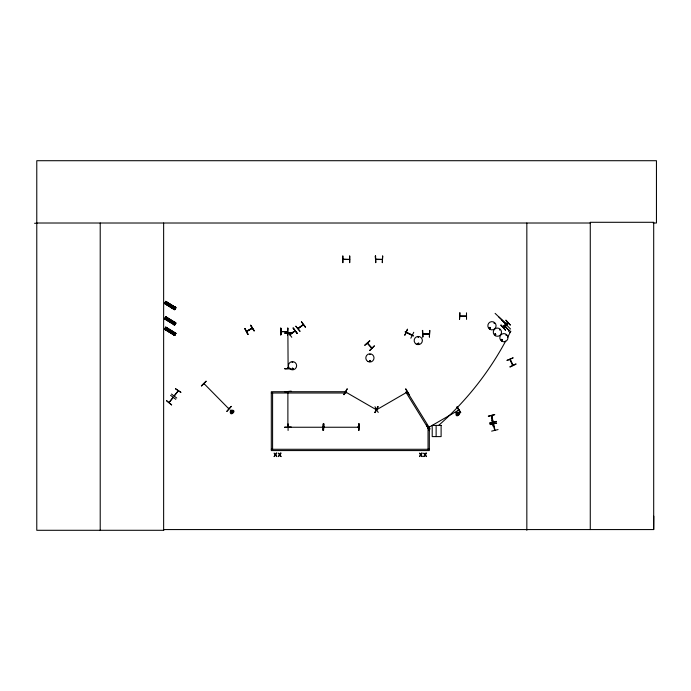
<?xml version="1.0" encoding="UTF-8"?>
<svg xmlns="http://www.w3.org/2000/svg" width="691" height="691" viewBox="0 0 691 691"><rect width="100%" height="100%" fill="white"/><g stroke="black" fill="none" stroke-linecap="round" stroke-linejoin="round"><path stroke-width="1.04" d="M653.22 223.012L656.45 223.012L656.45 160.709L36.778 160.709L36.778 530.291L163.732 530.291L163.646 529.565L653.695 529.565L653.79 516.203M510.485 359.925L510.191 359.303L510.2 360.046M375.861 409.132L376.319 409.34M289.797 334.409L290.255 334.15M295.048 330.739C281.712 340.136 297.26 330.393 294.47 330.868M295.074 330.816L289.728 334.548M298.667 328.285L297.951 328.484L303.306 324.848M303.314 324.779L298.141 328.622M228.859 408.83L204.052 383.652M287.81 367.837L288.112 368.424L287.888 333.071M287.819 391.823L287.888 392.419M288.112 426.969L288.76 427.271M292.172 362.196L292.837 362.473L292.241 362.127M293.096 368.959C292.146 366.489 291.516 370.946 293.157 368.804M369.547 354.492L370.255 354.397L369.59 354.578M369.46 361.004C370.644 359.519 370.117 362.611 369.53 360.901M370.48 361.16C369.538 358.689 368.908 363.146 370.549 361.004M417.632 343.626C420.283 341.708 417.969 345.5 417.848 344.04M418.651 343.721C417.813 342.01 417.865 345.241 418.651 343.522M489.168 327.767C490.221 330.255 490.714 325.789 489.185 327.931M490.23 327.931C488.9 329.141 489.807 326.757 490.126 327.733M494.782 334.237C495.577 335.852 495.767 333.105 494.877 334.15M495.81 334.349C493.987 336.422 495.231 331.948 495.732 334.643M499.463 329.745L500.172 329.65L499.507 329.832M367.353 343.401L371.68 348.195M376.664 409.34L377.329 409.297L376.578 409.469M407.319 391.987L376.837 409.633M458.081 410.186L458.66 409.849M458.142 410.419L458.772 410.048L428.213 427.694L428.575 427.142M231.701 412.959L231.874 411.991L233.005 411.404L232.807 412.562L231.701 412.959L230.803 412.207L231.01 411.05L232.107 410.644L233.005 411.404M233.066 412.009L232.09 411.836L232.107 410.644M457.399 414.963L458.764 414.013L457.813 412.657L456.449 413.607L457.399 414.963L457.572 413.995M457.813 412.657L457.641 413.624L458.358 412.916M252.206 327.992L246.48 331.239L247.145 331.239M252.31 328.251L246.627 331.499L252.232 328.32M174.028 395.917L178.157 390.951M288.147 368.294L288.147 367.828M288.156 392.272L288.182 391.814M491.508 415.706L491.897 416.232M493.184 421.959L493.08 421.51M493.599 423.963L494.981 430.139M203.845 383.868L204.372 384.343L204.061 383.712M175.056 324.053L174.624 323.829M174.996 334.064L174.745 333.969M506.088 325.141L505.32 325.193L505.795 324.727M494.074 323.146L494.644 323.587L494.212 323.017M501.165 339.549C501.986 342.33 502.616 337.579 501.139 340.024M502.107 340.093C501.821 338.21 500.733 341.155 502.098 339.972M506.011 335.083L506.503 335.576L506.235 334.945M512.506 364.831L512.998 365.254M512.981 365.168L510.243 359.406M173.251 397.472L169.122 402.412M232.306 412.907L231.934 411.62M411.465 335.126L412.302 335.118M404.779 335.135L407.526 329.123L404.866 335.178M406.956 332.665L406.438 332.112M413.754 332.285L410.834 338.21M357.955 427.021L358.603 427.271M343.047 259.203L343.85 259.505M348.912 259.505L349.516 259.134M382.218 259.453L375.723 259.168L376.301 259.505M422.892 334.055L429.396 333.917L422.927 333.546M343.772 394.578L347.072 388.852M344.014 394.716L347.279 388.973M346.39 392.073L345.673 392.03L346.364 392.125M375.04 412.622L377.986 406.697L375.006 412.605M374.798 412.484L378.02 406.723M165.564 304.023L166.721 302.148M166.255 304.446L167.403 302.572M167.282 305.085L168.44 303.202M168.198 305.647L169.355 303.772M169.226 306.277L170.383 304.403M165.564 319.337L166.721 317.463M166.255 319.76L167.403 317.886M173.657 308.998L174.806 307.124M173.752 309.49L175.289 306.994M167.282 320.399L168.44 318.525M173.83 309.542L175.367 307.037M168.198 320.961L169.355 319.087M169.226 321.6L170.383 319.726M165.564 329.702L166.721 327.828M166.255 330.125L167.403 328.251M167.282 330.764L168.44 328.89M168.198 331.326L169.355 329.452M173.657 324.321L174.806 322.438M169.226 331.965L170.383 330.091M173.752 324.813L175.289 322.308M173.657 334.686L174.806 332.803M173.752 335.178L175.289 332.673M173.83 335.221L175.367 332.725M164.847 328.553L175.013 334.807L174.607 335.472L164.441 329.218L165.771 327.042L175.929 333.295L174.685 335.316L164.518 329.089L174.754 335.221M512.472 364.693L512.774 365.366L509.941 359.398L512.765 365.289M166.548 400.65L171.627 404.883M171.489 394.043L176.749 398.033M175.445 388.757L180.956 392.419L175.497 388.679M169.14 402.507L173.052 397.273M174.262 396.098L178.243 390.847M171.61 404.9L166.514 400.694M175.79 399.32L170.556 395.295M292.803 369.08C291.257 369.625 293.2 367.336 292.742 369.193M493.167 422.037L491.733 415.654M493.27 424.032L494.626 430.217M323.924 426.978L322.809 427.254L323.924 426.943M422.857 333.615L423.583 334.047M231.148 412.7L231.787 411.948M232.029 411.663L232.66 410.903M456.855 414.712L457.485 413.952M298.037 328.372L303.237 324.528M201.349 385.837L206.013 381.164M201.547 386.027L206.186 381.328M495.11 313.369L506.693 324.425L498.833 316.988M502.841 326.964L507.514 322.291M503.039 327.154L507.755 322.542M503.618 327.741L508.326 323.103M503.86 327.975L508.55 323.328M508.628 331.326L509.794 330.151M509.664 332.362L510.83 331.196M407.232 392.117L406.749 392.324M364.9 345.336L369.875 340.991M364.736 345.155L369.65 340.741M251.671 328.26L252.111 328.009M293.062 328.018L297.052 333.287M291.792 337.268L287.724 332.069M303.081 324.554L302.874 325.115M299.998 331.214L295.765 326.135L299.92 331.274M305.284 327.258L301.397 321.92M374.971 406.723L378.227 412.467M405.591 389.042L409.012 394.691M406.567 392.16L407.111 391.78M426.425 424.784L428.04 428.213M457.045 407.103L460.698 412.613L457.062 407.094M428.61 427.193L428.031 427.53M429.448 430.666L426.382 424.81M254.193 330.782L250.617 325.228L254.219 330.773M382.304 259.203L381.57 259.505M428.791 333.546L428.627 333.995M513.007 357.878L506.909 360.443L513.024 357.921M509.941 366.774L515.875 363.881M510.062 367.033L516.022 364.183M428.239 427.746L428.722 427.392L428.29 427.694M292.224 368.286L292.673 368.234M230.803 412.207L231.727 411.871M456.501 414.211L457.433 413.874M457.779 413.745L458.712 413.408M371.862 347.988L367.647 343.177M488.33 416.077L494.765 414.6L488.399 416.388M489.859 422.892L496.311 421.493M489.919 423.177L496.293 421.398L489.928 423.212M490.161 424.576L496.587 423.056M498.056 429.586L491.638 431.124M343.185 259.168L349.516 259.505M281.03 331.326L281.686 331.594M292.621 369.184L292.181 369.003M228.54 408.2L228.946 408.545M424.248 334.064L428.04 334.029M288.112 333.071L287.888 333.805M290.358 368.778L284.701 368.787L290.237 368.415M284.701 368.545L289.417 368.51M288.087 423.833L288.087 430.433M291.3 427.107L284.701 427.064M284.701 427.401L291.3 427.358M358.024 427.021L358.603 426.995M357.955 427.254L358.62 427.245L288.112 427.245M34.55 223.271L36.778 223.262M36.778 223.012L590.269 223.012M342.684 256.015L342.71 262.623M349.655 256.015L349.655 262.623M375.334 256.015L375.705 262.623L375.368 256.015M343.073 259.47L349.655 259.436M375.774 259.436L382.313 259.436M349.655 259.505L343.142 259.453M375.809 259.505L382.313 259.505M466.494 312.807L466.537 319.406M459.956 315.994L466.494 315.994M466.494 316.297L459.886 316.219M280.892 334.781L280.892 328.173M422.417 330.428L422.788 337.027L422.451 330.428M280.978 331.611L287.499 331.594L281.03 331.628M271.304 393.006L346.087 393.006L346.087 391.719L271.304 391.719L271.304 450.567L429.336 450.567L429.336 427.271L428.049 427.271L428.049 449.28M271.304 449.28L429.336 449.28M418.357 336.759L418.09 337.424L418.435 336.828M456.449 413.607L457.425 413.779L456.708 413.054M457.788 413.84L458.764 414.013M230.751 411.603L231.718 411.776M428.748 333.865L429.387 333.615M287.491 331.36L286.756 331.663M375.714 409.34L376.232 409.694L345.776 392.091M165.736 301.406L175.842 307.763M165.667 301.526L175.773 307.858M165.546 301.725L175.747 307.901M165.469 301.855L175.678 308.022M175.6 308.143L165.391 301.976L175.523 308.272M175.436 308.411L175.082 308.981M164.847 302.874L175.013 309.127L164.821 302.917M164.769 303.004L174.918 309.274M164.7 303.124L174.832 309.413M164.622 303.245L174.754 309.533M164.536 303.392L174.685 309.654M165.676 316.824L175.842 323.077M165.59 316.97L175.747 323.224M165.546 317.039L175.704 323.302M165.451 317.195L175.626 323.423M165.365 317.324L175.523 323.587M175.436 323.725L175.082 324.304M164.847 318.205L175.013 324.442M164.769 318.326L174.918 324.589M164.7 318.439L174.832 324.727L164.596 318.603M164.544 318.689L174.685 324.977M165.667 327.206L175.842 333.442M165.59 327.327L175.773 333.546M165.546 327.404L175.747 333.589M165.443 327.577L175.626 333.788M164.769 328.683L175.004 334.815M164.7 328.804L174.909 334.971M164.622 328.933L174.788 335.17M412.19 335.023C390.199 324.718 428.377 343.358 406.308 332.371M288.112 426.373L287.888 427.038L287.888 391.754M457.753 413.935L458.504 414.565M231.01 411.05L231.761 411.681M232.046 411.922L232.807 412.562M228.807 408.778L228.41 408.433M501.416 319.873L510.563 329.02M505.691 324.623L506.209 325.141M505.501 324.822L506.019 325.34M505.371 324.951L505.89 325.47M505.173 325.141L505.691 325.668M509.345 330.609L505.449 326.713L509.077 330.868M504.231 325.625L505.389 326.783M504.102 325.755L505.259 326.912M500.992 325.176L505.631 329.883M297.121 333.226L293.139 327.966L297.087 333.252M301.596 321.773L305.552 327.059M457.338 406.93L460.672 412.631M457.122 407.059L460.465 412.752M405.885 388.869L409.219 394.57M250.66 325.202L253.986 330.903M244.813 328.562L248.138 334.263M457.209 412.708L457.546 413.633M457.667 413.987L458.012 414.911M231.502 410.704L231.839 411.629M496.613 423.142L490.169 424.594M287.819 333.667L288.112 333.14M358.759 423.833L358.802 430.433M323.543 423.833L323.535 430.433M653.695 529.565L653.695 222.295L590.269 222.295L590.269 529.565M526.836 223.012L526.836 530.291M436.133 425.414L436.133 436.6M422.737 330.428L422.737 337.027M375.61 256.015L375.654 262.623M349.75 256.015L349.698 262.623M342.961 256.015L342.961 262.623M287.586 328.173L287.586 334.781M280.555 328.173L280.555 334.781M272.591 393.006L272.591 449.28M163.637 223.012L163.637 530.291M100.212 223.012L100.212 530.291M510.666 331.36A305.707 304.049 0 0 1 507.522 337.562M505.665 341.069A305.707 304.049 0 0 1 438.621 425.414M168.82 304.886C169.373 306.769 170.314 303.608 168.82 304.886M168.82 320.201C169.373 322.092 170.314 318.922 168.82 320.201M168.82 330.566C169.373 332.457 170.314 329.287 168.82 330.566M165.771 301.362L164.441 303.53L174.607 309.784L175.929 307.616L165.771 301.362M165.771 316.677L164.441 318.853L174.607 325.098L175.929 322.93L165.771 316.677M276.322 453.115L275.476 454.479L274.111 453.115L275.191 454.859L274.077 456.604L275.441 455.205L276.823 456.604L275.735 454.833L276.823 453.115L276.322 453.115M280.606 453.115L279.76 454.479L278.395 453.115L279.475 454.859L278.361 456.604L279.734 455.205L281.116 456.604L280.019 454.833L281.107 453.115L280.606 453.115M421.7 453.115L420.854 454.479L419.489 453.115L420.569 454.859L419.463 456.604L420.828 455.205L422.21 456.604L421.113 454.833L422.201 453.115L421.7 453.115M425.984 453.115L425.138 454.479L423.773 453.115L424.853 454.859L423.747 456.604L425.112 455.205L426.494 456.604L425.397 454.833L426.494 453.115L425.984 453.115M231.252 406.394L226.873 411.352L231.252 406.394M230.5 410.281C228.609 418.789 239.155 409.046 230.5 410.281M501.027 325.141L505.432 330.073L501.027 325.141M505.95 320.218L510.373 325.133L505.933 320.235M456.198 412.294C454.307 420.793 464.853 411.059 456.198 412.294M374.315 345.941L369.616 350.587L374.28 345.906M406.947 391.452L405.859 392.125L428.99 429.577L430.087 428.904L406.947 391.452M244.89 328.51L247.862 334.427L244.89 328.51M491.983 419.973L493.296 426.338L491.983 419.973M291.3 332.682L284.701 333.088L291.3 332.682M291.3 391.322L284.701 391.702L291.3 391.296M323.31 423.833L322.982 430.441L323.215 423.833M323.811 423.825L323.492 430.433L323.785 423.825M359.035 423.825L358.715 430.433L359.035 423.825M382.676 256.015L382.304 262.623L382.676 256.015M459.886 312.807L459.524 319.406L459.843 312.807M287.862 328.173L287.491 334.781L287.862 328.173M429.759 330.428L429.387 337.027L429.759 330.428M441.108 425.414L432.212 425.414L432.212 436.6L441.108 436.6L441.108 425.414M492.959 422.149L491.465 415.827L492.959 422.158M175.531 333.943L165.391 327.655L175.523 333.952M280.84 334.781L280.84 328.173L280.796 334.781M501.856 341.233A4.094 4.094 0 0 0 507.989 337.683A4.094 4.094 0 0 0 501.856 334.142A4.094 4.094 0 0 0 501.856 341.233M495.343 335.731A4.111 4.111 0 0 0 501.511 332.164A4.111 4.111 0 0 0 495.343 328.605A4.111 4.111 0 0 0 495.343 335.731M489.902 329.322A4.12 4.12 0 0 0 496.086 325.755A4.12 4.12 0 0 0 489.902 322.187A4.12 4.12 0 0 0 489.902 329.322M416.215 344.092A4.111 4.111 0 0 0 422.382 340.533A4.111 4.111 0 0 0 416.215 336.975A4.111 4.111 0 0 0 416.215 344.092M290.462 369.288A4.12 4.12 0 0 0 296.638 365.72A4.12 4.12 0 0 0 290.462 362.153A4.12 4.12 0 0 0 290.462 369.288M367.854 361.479A4.111 4.111 0 0 0 374.021 357.921A4.111 4.111 0 0 0 367.854 354.362A4.111 4.111 0 0 0 367.854 361.479"/></g></svg>
